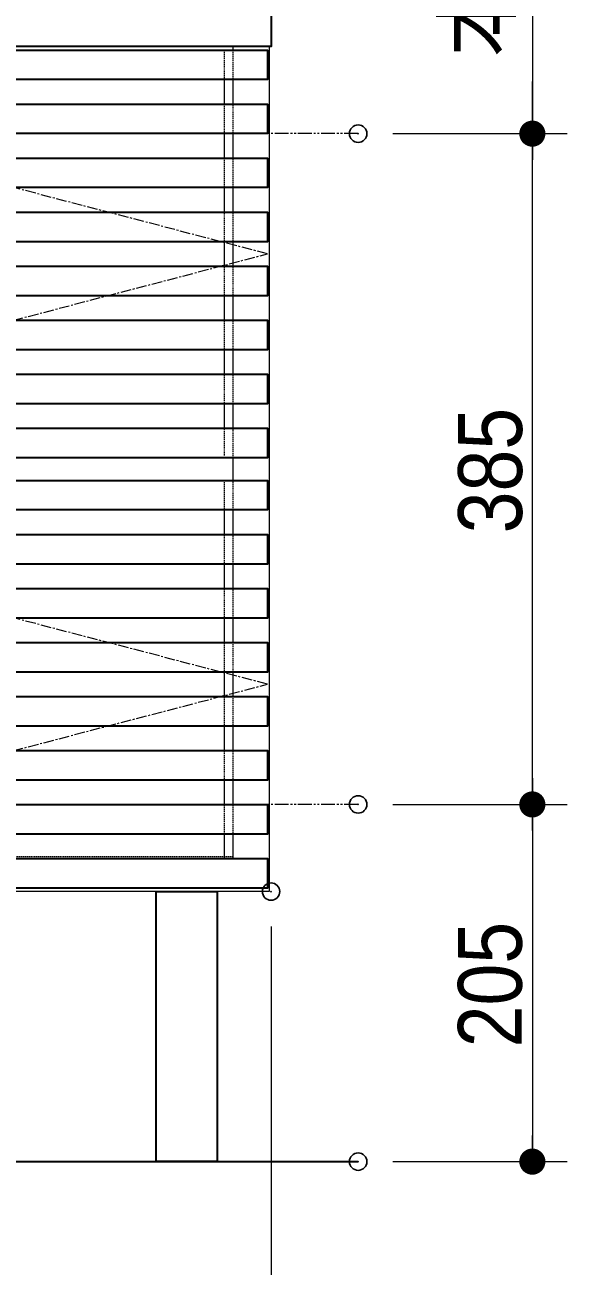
# Model space of a CAD drawing. Units: millimetres, scale not verified. Extents: x -6062 to 6062, y -3045 to 3045.
# Drawn here: x -1859 to -1548, y -2080 to -1368 of the extents above; entities that cross this region are included whole.
import ezdxf
from ezdxf.enums import TextEntityAlignment as Align

# ---------------------------------------------------------------- set-up
doc = ezdxf.new("R2010")
doc.units = ezdxf.units.MM
doc.header["$LTSCALE"] = 20
doc.header["$PDMODE"] = 32
doc.header["$PDSIZE"] = 10
for name, pattern in [('USER3', [9.172222, 5.997222, -1.058333, 1.058333, -1.058333]), ('USER4', [1.11, 0.71, -0.4]), ('USER5', [13.3, 8, -1.06, 1.06, -1.06, 1.06, -1.06])]:
    doc.linetypes.add(name, pattern=pattern)
for name, color, linetype, lineweight in [('0-1_5ボウル・キャビネット', 7, 'Continuous', 15), ('0-2_2寸法-1', 7, 'Continuous', 15), ('0-3_0', 7, 'Continuous', 25), ('0-5_2寸法-2', 7, 'Continuous', 15)]:
    doc.layers.add(name, color=color, linetype=linetype, lineweight=lineweight)
doc.layers.add('0-4_Defpoints', color=7, linetype='Continuous')
doc.styles.add('ＭＳ Ｐゴシック', font='')
doc.styles.get('ＭＳ Ｐゴシック').set_extended_font_data('MS PGothic')

# ---------------------------------------------------------------- blocks, each defined once
blk = doc.blocks.new('_Dot')
at = {"layer": '0-3_0'}
blk.add_line((-10, 0), (-20, 0), dxfattribs=at)
for points in [[(0, 0), (-4.26, 9.05), (-3.09, 9.51)], [(0, 0), (-3.09, 9.51), (-1.87, 9.82)], [(0, 0), (-1.87, 9.82), (-0.63, 9.98)], [(0, 0), (-0.63, 9.98), (0.63, 9.98)], [(0, 0), (0.63, 9.98), (1.87, 9.82)], [(0, 0), (1.87, 9.82), (3.09, 9.51)], [(0, 0), (3.09, 9.51), (4.26, 9.05)], [(0, 0), (-10, 0), (-9.92, 1.25)], [(0, 0), (-9.92, -1.25), (-10, 0)], [(0, 0), (-9.92, 1.25), (-9.69, 2.49)], [(0, 0), (-9.69, -2.49), (-9.92, -1.25)], [(0, 0), (-9.69, 2.49), (-9.3, 3.68)], [(0, 0), (-9.3, -3.68), (-9.69, -2.49)], [(0, 0), (-9.3, 3.68), (-8.76, 4.82)], [(0, 0), (-8.76, -4.82), (-9.3, -3.68)], [(0, 0), (-8.76, 4.82), (-8.09, 5.88)], [(0, 0), (-8.09, -5.88), (-8.76, -4.82)], [(0, 0), (-8.09, 5.88), (-7.29, 6.85)], [(0, 0), (-7.29, -6.85), (-8.09, -5.88)], [(0, 0), (-7.29, 6.85), (-6.37, 7.71)], [(0, 0), (-6.37, -7.71), (-7.29, -6.85)], [(0, 0), (-6.37, 7.71), (-5.36, 8.44)], [(0, 0), (-5.36, -8.44), (-6.37, -7.71)], [(0, 0), (-5.36, 8.44), (-4.26, 9.05)], [(0, 0), (-4.26, -9.05), (-5.36, -8.44)], [(0, 0), (-3.09, -9.51), (-4.26, -9.05)], [(0, 0), (-1.87, -9.82), (-3.09, -9.51)], [(0, 0), (-0.63, -9.98), (-1.87, -9.82)], [(0, 0), (0.63, -9.98), (-0.63, -9.98)], [(0, 0), (4.26, 9.05), (5.36, 8.44)], [(0, 0), (5.36, 8.44), (6.37, 7.71)], [(0, 0), (6.37, 7.71), (7.29, 6.85)], [(0, 0), (7.29, 6.85), (8.09, 5.88)], [(0, 0), (8.09, 5.88), (8.76, 4.82)], [(0, 0), (8.76, 4.82), (9.3, 3.68)], [(0, 0), (9.3, 3.68), (9.69, 2.49)], [(0, 0), (9.69, 2.49), (9.92, 1.25)], [(0, 0), (9.92, 1.25), (10, 0)], [(0, 0), (1.87, -9.82), (0.63, -9.98)], [(0, 0), (3.09, -9.51), (1.87, -9.82)], [(0, 0), (4.26, -9.05), (3.09, -9.51)], [(0, 0), (5.36, -8.44), (4.26, -9.05)], [(0, 0), (6.37, -7.71), (5.36, -8.44)], [(0, 0), (7.29, -6.85), (6.37, -7.71)], [(0, 0), (8.09, -5.88), (7.29, -6.85)], [(0, 0), (8.76, -4.82), (8.09, -5.88)], [(0, 0), (9.3, -3.68), (8.76, -4.82)], [(0, 0), (9.69, -2.49), (9.3, -3.68)], [(0, 0), (9.92, -1.25), (9.69, -2.49)], [(0, 0), (10, 0), (9.92, -1.25)]]:
    blk.add_solid(points, dxfattribs=at)
blk = doc.blocks.new('グループ-28')
at = {"layer": '0-1_5ボウル・キャビネット', "lineweight": 30}
for points in [[(-16600, -26600), (1400, -26600), (1400, -27600), (-16600, -27600)], [(-16560, -27640), (1360, -27640), (1360, -27980), (-16560, -27980)], [(-16560, -28260), (1360, -28260), (1360, -28600), (-16560, -28600)], [(-16560, -28880), (1360, -28880), (1360, -29220), (-16560, -29220)], [(-16560, -29500), (1360, -29500), (1360, -29840), (-16560, -29840)], [(-16560, -30120), (1360, -30120), (1360, -30460), (-16560, -30460)], [(-16560, -30740), (1360, -30740), (1360, -31080), (-16560, -31080)], [(-16560, -31360), (1360, -31360), (1360, -31700), (-16560, -31700)], [(-16560, -31980), (1360, -31980), (1360, -32320), (-16560, -32320)], [(-16560, -32580), (1360, -32580), (1360, -32920), (-16560, -32920)], [(-16560, -33200), (1360, -33200), (1360, -33540), (-16560, -33540)], [(-16560, -33820), (1360, -33820), (1360, -34160), (-16560, -34160)], [(-16560, -34440), (1360, -34440), (1360, -34780), (-16560, -34780)], [(-16560, -35060), (1360, -35060), (1360, -35400), (-16560, -35400)], [(-16560, -35680), (1360, -35680), (1360, -36020), (-16560, -36020)], [(-16560, -36300), (1360, -36300), (1360, -36640), (-16560, -36640)], [(-16560, -36920), (1360, -36920), (1360, -37260), (-16560, -37260)], [(80, -37300), (780, -37300), (780, -40400), (80, -40400)]]:
    blk.add_lwpolyline(points, close=True, dxfattribs=at)
blk = doc.blocks.new('グループ-29')
at = {"layer": '0-1_5ボウル・キャビネット', "linetype": 'USER4'}
blk.add_line((860, -27640), (860, -32300), dxfattribs=at)
at = {"layer": '0-1_5ボウル・キャビネット'}
for p, q in [((860, -27980), (860, -28260)), ((860, -28600), (860, -28880)), ((860, -29220), (860, -29500)), ((860, -29840), (860, -30120)), ((860, -30460), (860, -30740)), ((860, -31080), (860, -31360)), ((860, -31700), (860, -31980))]:
    blk.add_line(p, q, dxfattribs=at)
blk = doc.blocks.new('グループ-30')
at = {"layer": '0-1_5ボウル・キャビネット', "linetype": 'USER4'}
blk.add_line((860, -32580), (860, -36920), dxfattribs=at)
at = {"layer": '0-1_5ボウル・キャビネット'}
for p, q in [((860, -32920), (860, -33200)), ((860, -33540), (860, -33820)), ((860, -34160), (860, -34440)), ((860, -34780), (860, -35060)), ((860, -35400), (860, -35680)), ((860, -36020), (860, -36300)), ((860, -36640), (860, -36920))]:
    blk.add_line(p, q, dxfattribs=at)
blk = doc.blocks.new('グループ-31')
at = {"layer": '0-1_5ボウル・キャビネット', "linetype": 'USER4'}
blk.add_line((-16060, -27640), (-16060, -32300), dxfattribs=at)
at = {"layer": '0-1_5ボウル・キャビネット'}
for p, q in [((-16060, -27980), (-16060, -28260)), ((-16060, -28600), (-16060, -28880)), ((-16060, -29220), (-16060, -29500)), ((-16060, -29840), (-16060, -30120)), ((-16060, -30460), (-16060, -30740)), ((-16060, -31080), (-16060, -31360)), ((-16060, -31700), (-16060, -31980))]:
    blk.add_line(p, q, dxfattribs=at)
blk = doc.blocks.new('グループ-32')
at = {"layer": '0-1_5ボウル・キャビネット', "linetype": 'USER4'}
blk.add_line((-16060, -32580), (-16060, -36920), dxfattribs=at)
at = {"layer": '0-1_5ボウル・キャビネット'}
for p, q in [((-16060, -32920), (-16060, -33200)), ((-16060, -33540), (-16060, -33820)), ((-16060, -34160), (-16060, -34440)), ((-16060, -34780), (-16060, -35060)), ((-16060, -35400), (-16060, -35680)), ((-16060, -36020), (-16060, -36300)), ((-16060, -36640), (-16060, -36920))]:
    blk.add_line(p, q, dxfattribs=at)
blk = doc.blocks.new('グループ-33')
at = {"layer": '0-1_5ボウル・キャビネット'}
for p, q in [((-16160, -27600), (-16160, -27640)), ((960, -27600), (960, -27640)), ((-16160, -27980), (-16160, -28260)), ((960, -27980), (960, -28260)), ((-16160, -28600), (-16160, -28880)), ((960, -28600), (960, -28880)), ((-16160, -29220), (-16160, -29500)), ((960, -29220), (960, -29500)), ((-16160, -29840), (-16160, -30120)), ((960, -29840), (960, -30120)), ((-16160, -30460), (-16160, -30740)), ((960, -30460), (960, -30740)), ((-16160, -31080), (-16160, -31360)), ((960, -31080), (960, -31360)), ((-16160, -31700), (-16160, -31980)), ((960, -31700), (960, -31980)), ((-16160, -32320), (-16160, -32580)), ((960, -32320), (960, -32580)), ((-16160, -32920), (-16160, -33200)), ((960, -32920), (960, -33200)), ((-16160, -33540), (-16160, -33820)), ((960, -33540), (960, -33820)), ((-16160, -34160), (-16160, -34440)), ((960, -34160), (960, -34440)), ((-16160, -34780), (-16160, -35060)), ((960, -34780), (960, -35060)), ((-16160, -35400), (-16160, -35680)), ((960, -35400), (960, -35680)), ((-16160, -36020), (-16160, -36300)), ((960, -36020), (960, -36300)), ((-16160, -36640), (-16160, -36920)), ((960, -36640), (960, -36920))]:
    blk.add_line(p, q, dxfattribs=at)
for name in ['グループ-31', 'グループ-29', 'グループ-32', 'グループ-30']:
    blk.add_blockref(name, (0, 0), dxfattribs=at)
blk = doc.blocks.new('グループ-34')
at = {"layer": '0-1_5ボウル・キャビネット'}
blk.add_lwpolyline([(-16580, -27600), (1380, -27600), (1380, -37300), (-16580, -37300)], close=True, dxfattribs=at)
at = {"layer": '0-1_5ボウル・キャビネット', "linetype": 'USER3'}
for points in [[(-7600, -32320), (1360, -29980), (-7600, -27640), (-16560, -29980)], [(-7600, -37260), (1360, -34920), (-7600, -32580), (-16560, -34920)]]:
    blk.add_lwpolyline(points, close=True, dxfattribs=at)
at = {"layer": '0-1_5ボウル・キャビネット', "linetype": 'USER4'}
blk.add_lwpolyline([(-16160, -27600), (960, -27600), (960, -36900), (-16160, -36900)], close=True, dxfattribs=at)
at = {"layer": '0-1_5ボウル・キャビネット'}
for name in ['グループ-28', 'グループ-33']:
    blk.add_blockref(name, (0, 0), dxfattribs=at)
blk = doc.blocks.new('グループ-35')
at = {"layer": '0-1_5ボウル・キャビネット', "linetype": 'USER5'}
for p, q in [((2400, -28600), (-17600, -28600)), ((2400, -36300), (-17600, -36300))]:
    blk.add_line(p, q, dxfattribs=at)
at = {"layer": '0-1_5ボウル・キャビネット', "lineweight": 30}
blk.add_line((-17600, -40400), (2400, -40400), dxfattribs=at)
at = {"layer": '0-1_5ボウル・キャビネット'}
blk.add_blockref('グループ-34', (0, 0), dxfattribs=at)

msp = doc.modelspace()

# ---------------------------------------------------------------- linework, layer by layer
at = {"layer": '0-2_2寸法-1'}
for p, q in [((-1647.5, -1430), (-1547.5, -1430)), ((-1567.5, -1799.99), (-1567.5, -1445.01)), ((-1647.5, -1815), (-1547.5, -1815)), ((-1647.5, -1815), (-1547.5, -1815)), ((-1567.5, -1830.01), (-1567.5, -2004.99)), ((-1717.5, -1885), (-1717.5, -2290)), ((-1647.5, -2020), (-1547.5, -2020))]:
    msp.add_line(p, q, dxfattribs=at)
at = {"layer": '0-4_Defpoints'}
for p in [(-1667.5, -1430), (-1667.5, -1430), (-1567.5, -1430), (-1567.5, -1430), (-1667.5, -1815), (-1667.5, -1815), (-1717.5, -1865), (-1667.5, -2020), (-1567.5, -2020)]:
    msp.add_point(p, dxfattribs=at)
at = {"layer": '0-5_2寸法-2'}
for p, q in [((-1567.5, -1091.77), (-1567.5, -1430)), ((-1567.5, -1414.99), (-1567.5, -1399.99)), ((-1647.5, -1430), (-1547.5, -1430)), ((-1567.5, -1815), (-1567.5, -1430)), ((-1567.5, -1815), (-1567.5, -1430)), ((-1647.5, -1815), (-1547.5, -1815)), ((-1567.5, -1830.01), (-1567.5, -1845.01))]:
    msp.add_line(p, q, dxfattribs=at)

# ---------------------------------------------------------------- block references
at = {"layer": '0-1_5ボウル・キャビネット', "xscale": 0.05, "yscale": 0.05}
msp.add_blockref('グループ-35', (-1787.5, 0), dxfattribs=at)
at = {"layer": '0-2_2寸法-1', "xscale": 0.7503418, "yscale": 0.7503418}
for p, rotation in [((-1567.5, -1430), 90), ((-1567.5, -1815), 270), ((-1567.5, -1815), 90), ((-1567.5, -2020), 270)]:
    msp.add_blockref('_Dot', p, dxfattribs=dict(at, rotation=rotation))
at = {"layer": '0-5_2寸法-2', "xscale": 0.7503418, "yscale": 0.7503418}
for p, rotation in [((-1567.5, -1430), 270), ((-1567.5, -1815), 90)]:
    msp.add_blockref('_Dot', p, dxfattribs=dict(at, rotation=rotation))

# ---------------------------------------------------------------- texts
at = {"layer": '0-2_2寸法-1', "style": 'ＭＳ Ｐゴシック', "width": 0.9}
for s, p in [('385', (-1562.44, -1659.39)), ('205', (-1562.54, -1954.39))]:
    msp.add_text(s, height=36.66, rotation=90, dxfattribs=at).set_placement(p, align=Align.BOTTOM_LEFT)
at = {"layer": '0-5_2寸法-2', "style": 'ＭＳ Ｐゴシック'}
msp.add_text('本体取付位置', height=36.66, rotation=90, dxfattribs=at).set_placement((-1569.95, -1386.04), align=Align.BOTTOM_LEFT)

doc.saveas('drawing.dxf')
